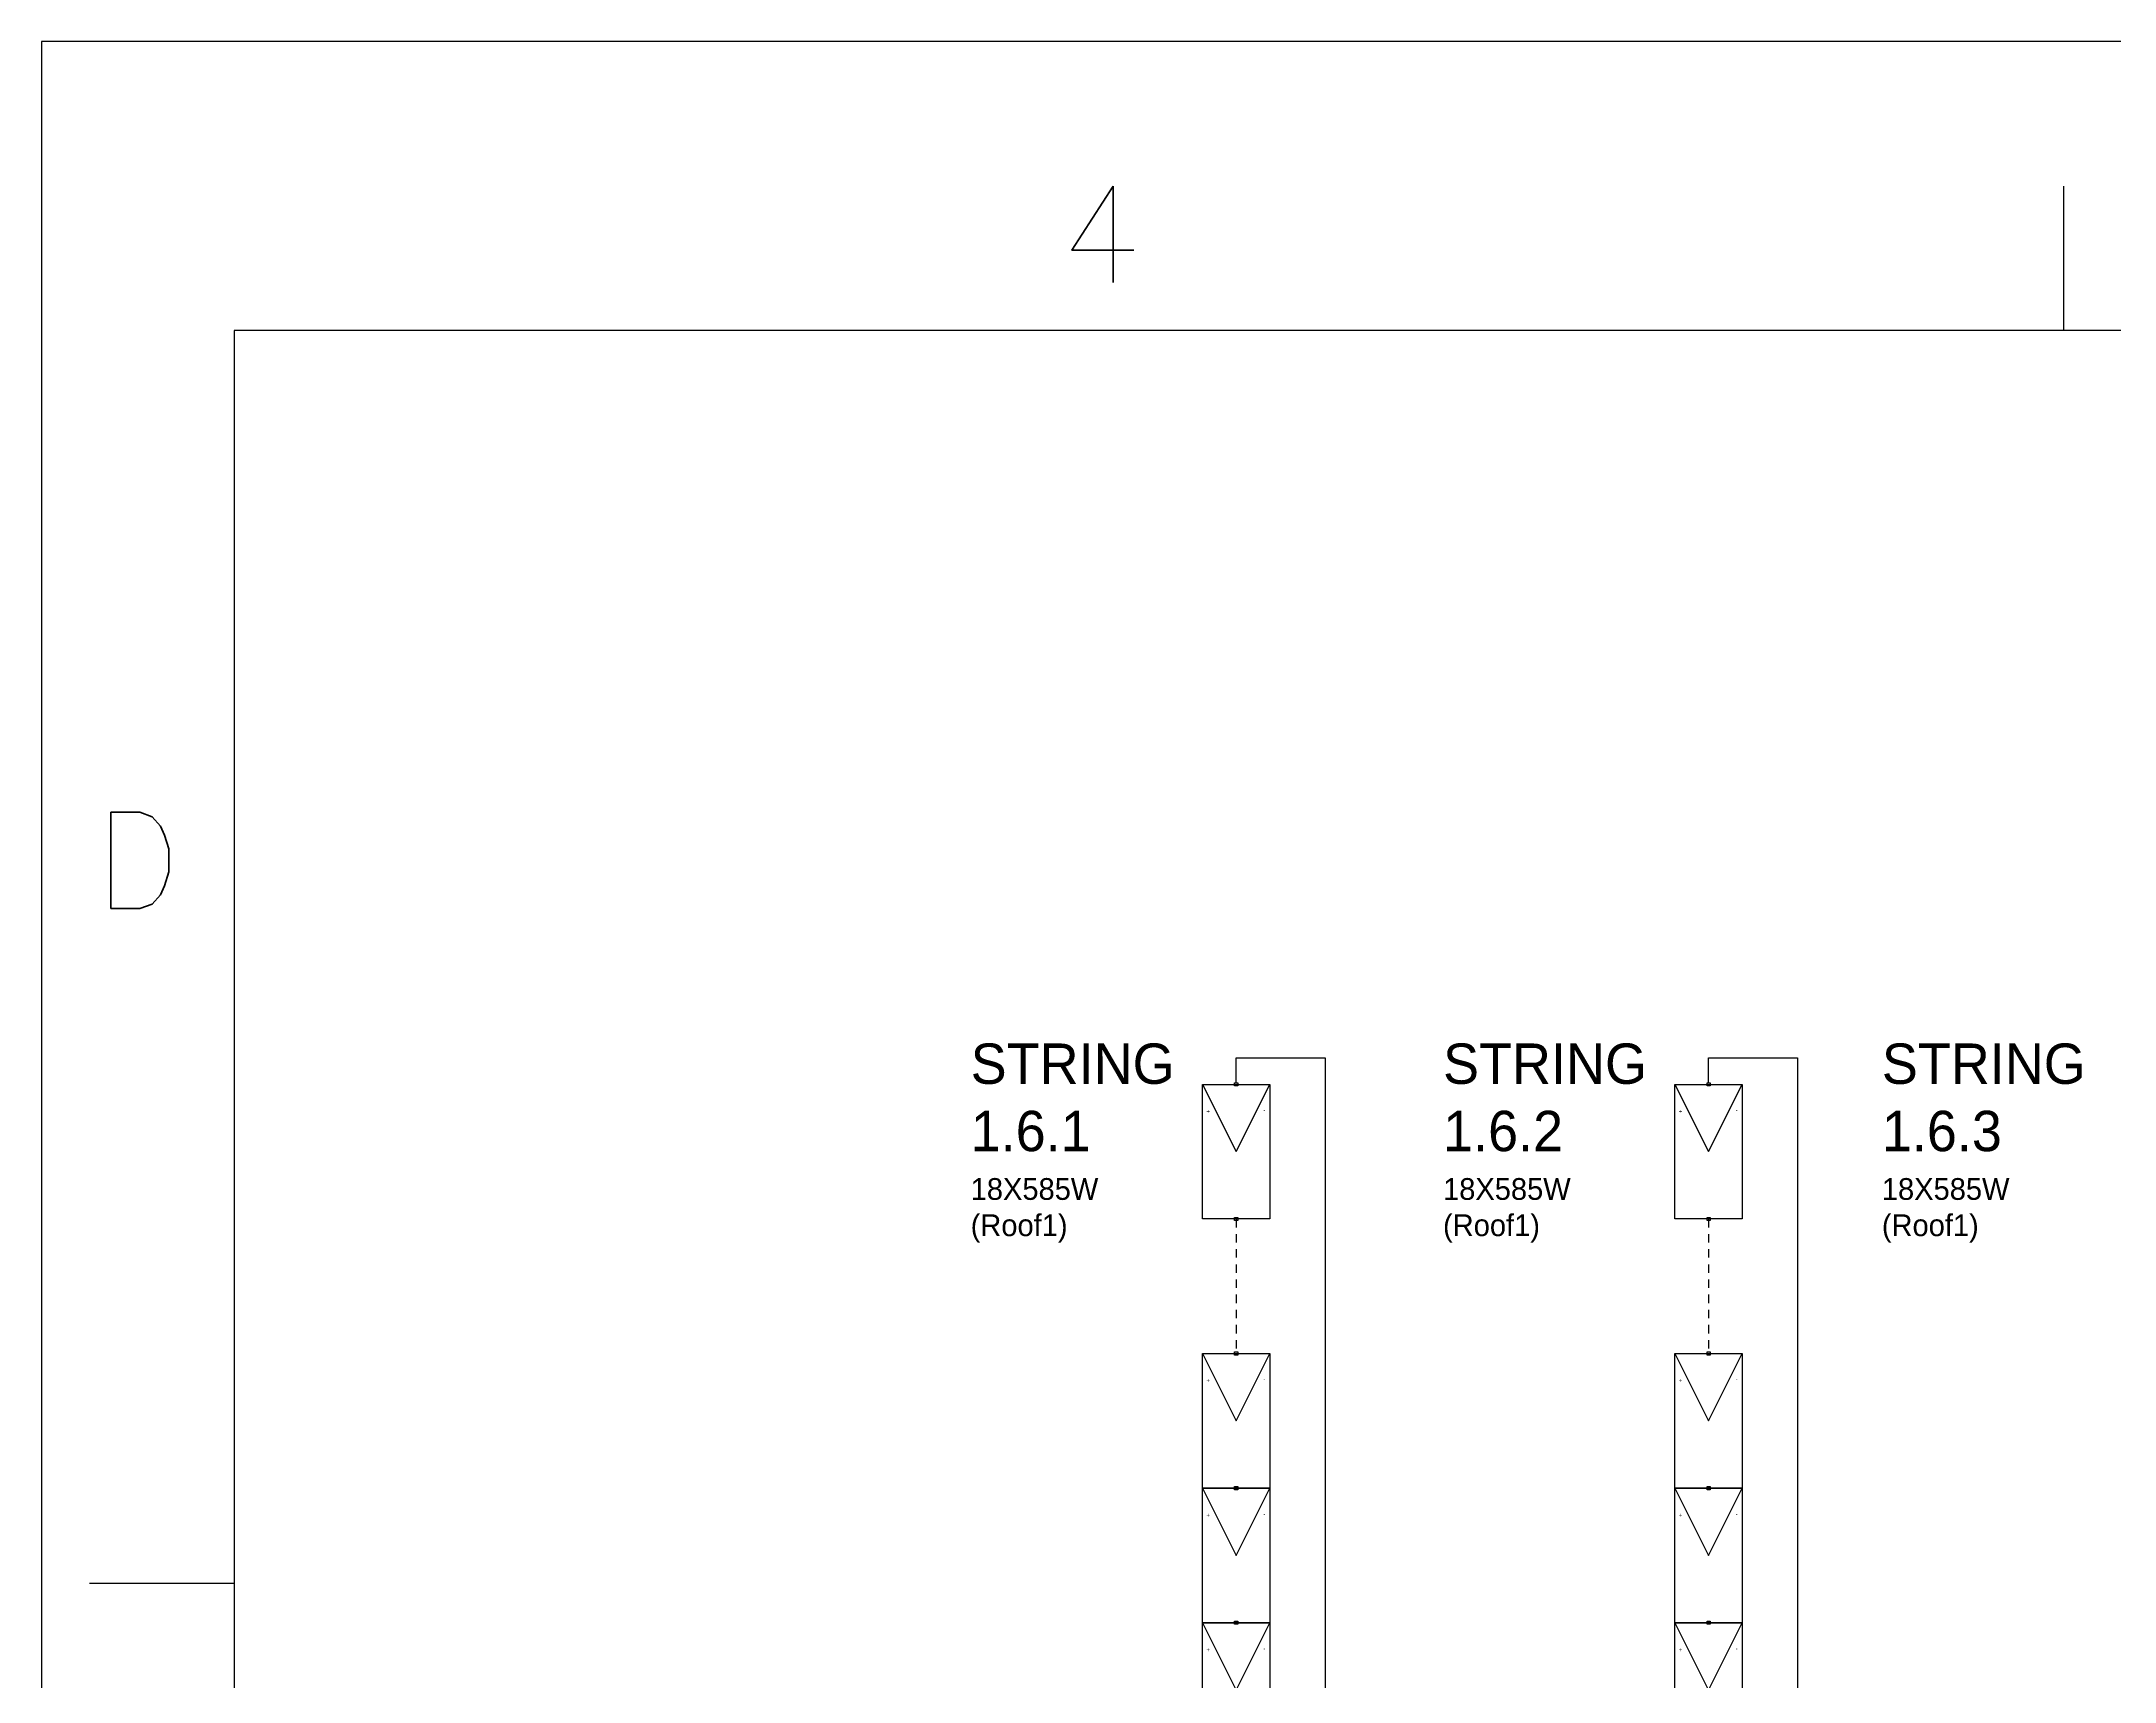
# Model space of a CAD drawing. Header units: inches. Extents: x 4 to 127, y -3 to 89.
# Drawn here: x 6.5 to 37.32, y 64.26 to 88.63 of the extents above; entities that cross this region are included whole.
import ezdxf
from ezdxf.enums import TextEntityAlignment as Align

# ---------------------------------------------------------------- set-up
doc = ezdxf.new("R2010")
doc.units = ezdxf.units.IN
doc.header["$MEASUREMENT"] = 0
doc.linetypes.add('HIDDEN2', pattern=[0.1875, 0.125, -0.0625])
for name, color, linetype in [('RED_12AWG', 1, 'Continuous'), ('SYMS', 7, 'Continuous'), ('Title Block', 7, 'Continuous'), ('Viewport', 7, 'Continuous')]:
    doc.layers.add(name, color=color, linetype=linetype)
doc.styles.add('Roman', font='romans')
doc.styles.add('WD', font='romans.shx')

# ---------------------------------------------------------------- blocks, each defined once
blk = doc.blocks.new('ANSI_border_C')
at = {"layer": 'Title Block'}
for p, q in [((0, 16), (0, 0)), ((21, 16), (0, 16)), ((5.25, 15.25), (5.25, 15.625)), ((0.5, 15.25), (0.5, 0.75)), ((20.5, 15.25), (0.5, 15.25)), ((0.125, 12), (0.5, 12))]:
    blk.add_line(p, q, dxfattribs=at)
at = {"layer": 'Title Block', "style": 'Roman'}
for s, p in [('4', (2.75, 15.5)), ('D', (0.25, 13.875))]:
    blk.add_text(s, height=0.25, dxfattribs=at).set_placement(p, align=Align.MIDDLE_CENTER)
blk = doc.blocks.new('JIC_border_C')
at = {"xscale": 5.726708801404052, "yscale": 5.726708801404052, "zscale": 5.726708801404052}
blk.add_blockref('ANSI_border_C', (6.5, -3), dxfattribs=at)
blk = doc.blocks.new('HT0_01')
for p, q in [((-0.0625, 0.0625), (0.0625, 0.0625)), ((-0.0625, -0.0625), (-0.0625, 0.0625)), ((0.0625, 0.0625), (0.0625, -0.0625)), ((0.0625, -0.0625), (-0.0625, -0.0625))]:
    blk.add_line(p, q)
at = {"style": 'WD', "flags": 1}
for tag, p in [('X4TERM01', (-0.0625, 0)), ('X2TERM01', (0, 0.0625)), ('X1TERM01', (0.0625, 0)), ('X8TERM01', (0, -0.0625))]:
    blk.add_attdef(tag, p, '', height=0.01, dxfattribs=at)
blk = doc.blocks.new('PVM')
at = {"color": 5}
for p, q in [((2, 1), (1, 0.5)), ((1, 0.5), (2, 0))]:
    blk.add_line(p, q, dxfattribs=at)
blk.add_lwpolyline([(0, 1), (2, 1), (2, 0), (0, 0)], close=True, dxfattribs=at)
at = {"layer": 'SYMS', "color": 5, "xscale": 0.3699338068975089, "yscale": 0.3699338068975089, "zscale": 0.3699338068975089}
for p in [(0, 0.5), (2, 0.5)]:
    blk.add_blockref('HT0_01', p, dxfattribs=at)
at = {"color": 5, "char_height": 0.065, "attachment_point": 1}
for s, insert, rotation in [('+', (1.625, 0.883), 180), ('-', (1.57, 0.067), 90)]:
    blk.add_mtext_dynamic_manual_height_columns(s, width=0.09892, gutter_width=0.325, heights=[0], dxfattribs=dict(at, insert=insert, rotation=rotation))

msp = doc.modelspace()

# ---------------------------------------------------------------- linework, layer by layer
at = {"layer": 'RED_12AWG'}
for p, q in [((24.259, 73.155), (24.259, 73.525)), ((24.259, 73.525), (25.583, 73.525)), ((25.583, 73.525), (25.583, 25.727)), ((31.282, 73.155), (31.282, 73.525)), ((31.282, 73.525), (32.606, 73.525)), ((32.606, 73.525), (32.606, 25.727))]:
    msp.add_line(p, q, dxfattribs=at)
at = {"layer": 'RED_12AWG', "linetype": 'HIDDEN2'}
for p, q in [((24.259, 71.131), (24.259, 69.131)), ((31.282, 71.131), (31.282, 69.131))]:
    msp.add_line(p, q, dxfattribs=at)

# ---------------------------------------------------------------- block references
at = {"layer": 'SYMS', "rotation": 90}
for p in [(24.759, 71.131), (31.782, 71.131), (24.759, 67.131), (31.782, 67.131), (24.759, 65.131), (31.782, 65.131), (24.759, 63.131), (31.782, 63.131)]:
    msp.add_blockref('PVM', p, dxfattribs=at)
at = {"layer": 'Viewport'}
msp.add_blockref('JIC_border_C', (0, 0), dxfattribs=at)

# ---------------------------------------------------------------- texts
at = {"char_height": 0.6, "attachment_point": 1}
for s, insert in [('{\\C240;\\c2367469;STRING 1.6.1^J\\H0.53846x;\\C256;\\c0;18X585W^J(Roof1)}', (20.313, 73.738)), ('{\\C240;\\c2367469;STRING 1.6.2^J\\H0.53846x;\\C256;\\c0;18X585W^J(Roof1)}', (27.335, 73.738)), ('{\\C240;\\c2367469;STRING 1.6.3^J\\H0.53846x;\\C256;\\c0;18X585W^J(Roof1)}', (33.858, 73.738))]:
    msp.add_mtext_dynamic_manual_height_columns(s, width=1.91071, gutter_width=0.325, heights=[0], dxfattribs=dict(at, insert=insert))

doc.saveas('drawing.dxf')
